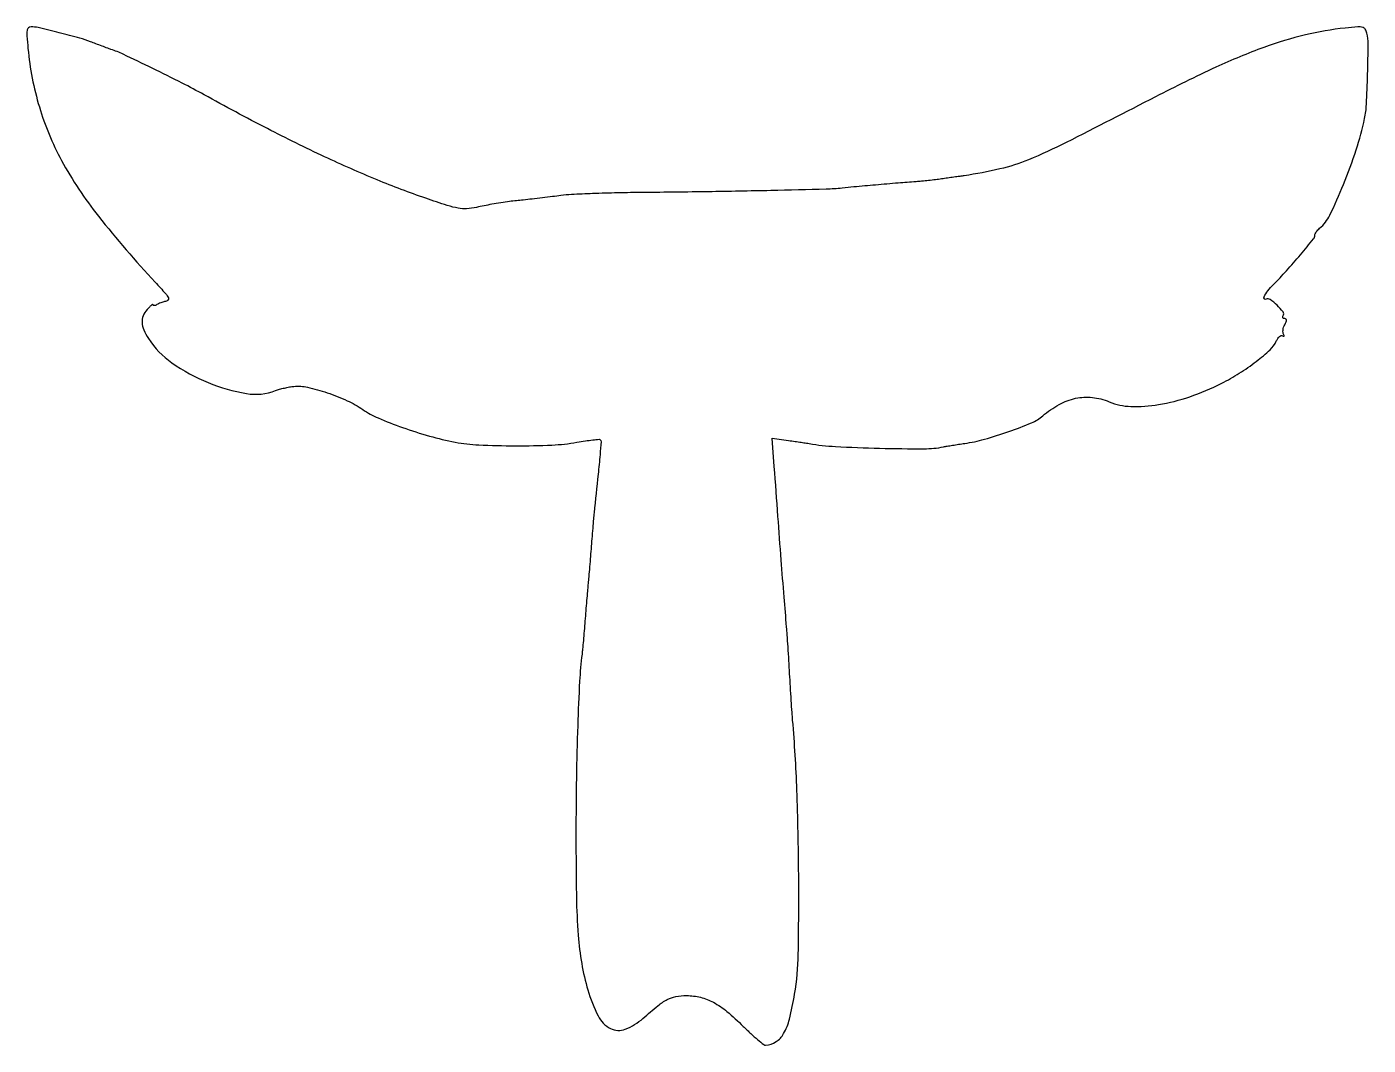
# Model space of a CAD drawing. Extents: x 0 to 446, y 1 to 339.
import ezdxf

# ---------------------------------------------------------------- set-up
doc = ezdxf.new("R2010")
doc.units = 0

msp = doc.modelspace()

# ---------------------------------------------------------------- linework, layer by layer
msp.add_lwpolyline([(0.436243, 331.75, 0.048528), (4.214024, 312.368627, 0.052292), (11.605775, 294.587505, 0.042875), (23.853988, 276.061386, 0.019797), (42.6886, 254.124204, -0.004333), (46.16217, 250.322844, -0.069786), (47.130019, 248.884686, -0.356011), (46.949993, 248.119352, -0.127052), (45.841631, 247.646844, 0.033934), (45.237465, 247.512963, 0.019239), (44.526917, 247.274027, 0.019141), (43.826203, 246.976827, 0.029753), (43.25, 246.662863, -0.039736), (42.770267, 246.413738, -0.086338), (42.367188, 246.320512, -0.163422), (42.107406, 246.392112, -0.249459), (42, 246.593993, 0.551443), (41.847587, 246.690164, 0.057359), (41.409009, 246.415443, 0.031266), (40.761121, 245.827769, 0.014284), (39.988115, 244.986297, 0.082722), (38.717838, 242.911541, 0.108456), (38.346767, 240.72686, 0.089909), (38.911774, 238.2825, 0.04224), (40.446324, 235.411911, 0.097283), (48.284853, 227.317023, 0.054618), (60.353636, 220.748809, 0.055503), (73.059873, 217.117288, 0.134667), (82.6849, 218.085249, -0.022915), (84.000867, 218.524462, -0.01264), (85.643924, 218.945808, -0.012581), (87.334792, 219.289606, -0.019704), (88.805052, 219.490845, -0.080563), (93.284544, 219.203075, -0.024722), (99.829209, 217.360984, -0.025426), (106.50425, 214.73627, -0.044294), (111.680489, 211.813556, 0.049395), (116.8147, 208.983105, 0.016275), (124.852149, 205.84181, 0.016322), (133.857088, 202.98316, 0.020456), (142.379452, 200.953113, 0.037211), (150.182751, 200.023668, 0.010762), (162.321553, 199.748802, 0.01096), (174.542154, 200.003061, 0.033126), (182.815301, 200.907994, -0.006639), (185.651942, 201.371294, -0.010255), (188.115498, 201.688637, -0.004962), (190.188834, 201.891797, -0.221822), (190.585975, 201.747358, -0.2177), (190.827188, 201.100025, -0.003038), (190.493162, 196.831848, -0.004671), (189.878481, 190.27821, -0.00075), (188.540083, 177.5, 0.003864), (188.336317, 175.430209, 0.001209), (188.062397, 172.325, 0.001208), (187.773298, 168.856203, 0.001335), (187.510766, 165.5, -0.001093), (187.249872, 162.143797, -0.000989), (186.96569, 158.675, -0.00099), (186.698916, 155.569736, -0.003165), (186.503765, 153.5, 0.003165), (186.308614, 151.430264, 0.00099), (186.041837, 148.325, 0.000989), (185.757652, 144.856203, 0.001093), (185.496754, 141.5, -0.001707), (185.237502, 138.217186, -0.001759), (184.958289, 134.96875, -0.001699), (184.696796, 132.154707, -0.0075), (184.512272, 130.5, 0.018467), (183.707933, 121.499182, 0.004597), (183.07242, 106.729505, 0.004557), (182.642821, 89.335244, 0.003895), (182.5, 71, 0.003723), (182.657357, 49.86768, 0.015229), (183.238859, 37.053379, 0.024214), (184.41356, 27.645664, 0.028265), (186.458613, 18.878184, 0.044368), (189.859171, 10.222616, 0.15925), (193.97661, 6.051103, 0.217057), (198.899789, 5.81169, 0.086964), (204.775524, 9.433429, -0.010825), (209.731004, 13.643298, -0.050353), (212.861558, 15.703097, -0.07541), (215.700688, 16.678106, -0.045097), (219.262344, 17, -0.060823), (223.890612, 16.434901, -0.063657), (228.171136, 14.773978, -0.04983), (232.680973, 11.709408, -0.021033), (238.102464, 6.774079, 0.007881), (240.626459, 4.352031, 0.011766), (242.914474, 2.322921, 0.006871), (244.876698, 0.709271, 0.190851), (245.5, 0.518293, 0.122411), (248.980103, 1.684946, 0.122469), (251.508336, 4.34498, 0.069615), (253.422767, 9.176348, 0.017448), (255.139281, 17.5, 0.037988), (256.371534, 30.778106, 0.005897), (256.498426, 57.188681, 0.007088), (255.903306, 85.30154, 0.01247), (254.503178, 108.5, -0.004005), (254.300909, 111.114508, -0.001188), (254.033144, 115.115625, -0.001192), (253.75365, 119.613307, -0.001286), (253.502874, 124, 0.001341), (253.251612, 128.386693, 0.001243), (252.970657, 132.884375, 0.001239), (252.70077, 136.885476, 0.004177), (252.49594, 139.5, -0.001657), (251.667511, 149.431359, -0.000873), (250.700885, 161.772976, -0.000759), (249.613366, 176.265511, -0.000507), (248.410232, 192.861642), (247.7411, 202.223284), (253.12055, 201.494649, -0.001057), (255.290106, 201.196115, -0.001214), (257.360412, 200.90165, -0.00109), (259.114726, 200.643875, -0.007003), (260, 200.499118, 0.030814), (268.681519, 199.500892, 0.007108), (283.404692, 198.931455, 0.005921), (298.12017, 198.746021, 0.050815), (304.659549, 199.407328, -0.008408), (305.805533, 199.622395, -0.002345), (307.606613, 199.920463, -0.002365), (309.647975, 200.23857, -0.002483), (311.659549, 200.532088, 0.033466), (318.187764, 201.901933, 0.016267), (326.316417, 204.472401, 0.014167), (333.894599, 207.386765, 0.079504), (337.575885, 209.664819, -0.051664), (343.020446, 213.466733, -0.074067), (348.523516, 215.528572, -0.079855), (354.06614, 215.812856, -0.072194), (359.627876, 214.379289, 0.091841), (366.864523, 212.812368, 0.048255), (376.080823, 213.424941, 0.042451), (386.411615, 216.037018, 0.03345), (397.046386, 220.525532, 0.024781), (402.890637, 223.839248, 0.022973), (408.533328, 227.793918, 0.022215), (413.13817, 231.685581, 0.099625), (415.196293, 234.531471, -0.042824), (415.689764, 235.407249, -0.06742), (416.26664, 236.047527, -0.094219), (416.832038, 236.367451, -0.223781), (417.300736, 236.314135, 0.049133), (417.650911, 236.142648, 0.36106), (417.814236, 236.199649, 0.245975), (417.826974, 236.412954, 0.032724), (417.608264, 236.824825, -0.11768), (417.416728, 237.404179, -0.051321), (417.431027, 238.219171, -0.046897), (417.627138, 239.122329, -0.045995), (417.98894, 239.979333, 0.021836), (418.45003, 240.939417, 0.102958), (418.570144, 241.535405, 0.241819), (418.397649, 241.866051, 0.15508), (417.976167, 242, -0.103625), (417.606976, 242.077346, -0.179238), (417.384133, 242.292453, -0.165524), (417.345106, 242.615369, -0.086661), (417.49727, 242.995583, 0.314334), (417.428701, 244.229019, 0.034646), (415.426777, 246.448494, 0.034625), (413.132527, 248.374656, 0.304618), (411.874193, 248.422247, -0.378225), (411.235257, 248.531673, -0.289812), (411.150855, 249.270003, -0.054462), (412.363202, 251.207331, -0.028614), (414.25, 253.336194, 0.0126), (418.558272, 257.894524, 0.008772), (423.197981, 263.244047, 0.003355), (427.560381, 268.527434, 0.172557), (428, 269.763342, -0.113428), (428.108418, 270.235108, -0.037751), (428.467413, 270.851697, -0.035313), (428.98228, 271.497167, -0.033553), (429.591195, 272.075685, 0.107473), (432.934069, 276.347994, 0.015165), (437.513259, 286.615922, 0.018271), (441.750896, 298.130776, 0.027202), (444.528262, 308.5, 0.039679), (445.13469, 313.211943, 0.005317), (445.515547, 323.217232, 0.004134), (445.710333, 333.388995, 0.063237), (445.306303, 336.873805, 0.079356), (444.738437, 338.216518, 0.197627), (443.888181, 338.826197, 0.077391), (442.305946, 338.948876, 0.006161), (438.110519, 338.572734, 0.03383), (424.847765, 336.304657, 0.027674), (411.066882, 332.15712, 0.021995), (395.123261, 325.572528, 0.010195), (375, 315.70185, -0.001892), (345.358861, 300.54691, -0.019418), (332.845708, 294.807871, -0.039883), (323.386169, 291.76246, -0.022306), (311.5, 289.511815, -0.000114), (310.035916, 289.302056, -0.000047), (308.059375, 289.019528, -0.000047), (305.942492, 288.717348, -0.000061), (304, 288.440488, -0.004938), (301.986142, 288.173971, -0.00318), (299.646875, 287.902953, -0.003195), (297.354865, 287.666983, -0.006006), (295.5, 287.510452, 0.002414), (289.607432, 287.055782, 0.001162), (282.058486, 286.41896, 0.001), (274.844134, 285.778927, 0.00565), (271, 285.386291, -0.021738), (265.596871, 285.009528, -0.001011), (247.245765, 284.56669, -0.001765), (226.417021, 284.179784, -0.001624), (205, 283.927178, 0.00328), (196.328597, 283.796189, 0.003769), (188.053125, 283.554454, 0.003395), (181.042596, 283.249087, 0.021671), (177.5, 282.916332, -0.002981), (174.734342, 282.551865, -0.001649), (171.353125, 282.138094, -0.001644), (167.924285, 281.741402, -0.002648), (165, 281.428497, 0.00296), (160.438375, 280.937507, 0.010686), (157.54189, 280.54552, 0.009783), (154.542397, 280.013785, 0.002187), (149.447726, 278.984271, -0.035954), (146.164794, 278.548761, -0.05945), (143.376809, 278.712738, -0.033716), (139.768165, 279.614649, -0.004932), (132.60519, 282.005754, -0.015033), (116.446471, 288.126924, -0.011216), (99.002699, 295.804234, -0.010048), (79.972052, 305.165046, -0.007132), (59, 316.391475, 0.00908), (51.648592, 320.289947, 0.003955), (41.753258, 325.211397, 0.002828), (32.082671, 329.85851, 0.029525), (28, 331.504683, -0.007875), (26.942503, 331.878744, -0.001538), (25.051114, 332.588106, -0.001736), (23.011729, 333.368244, -0.002655), (21.24926, 334.060253, 0.028734), (17.696495, 335.245492, 0.005), (10.851298, 337.026563, 0.003503), (3.842681, 338.723454, 0.057698), (1.454177, 339, 0.191242), (0.588749, 338.656421, 0.170489), (0.142323, 337.793071, 0.053065), (0.081135, 335.965228, 0.005739)], format="xyb", close=True)

doc.saveas('drawing.dxf')
